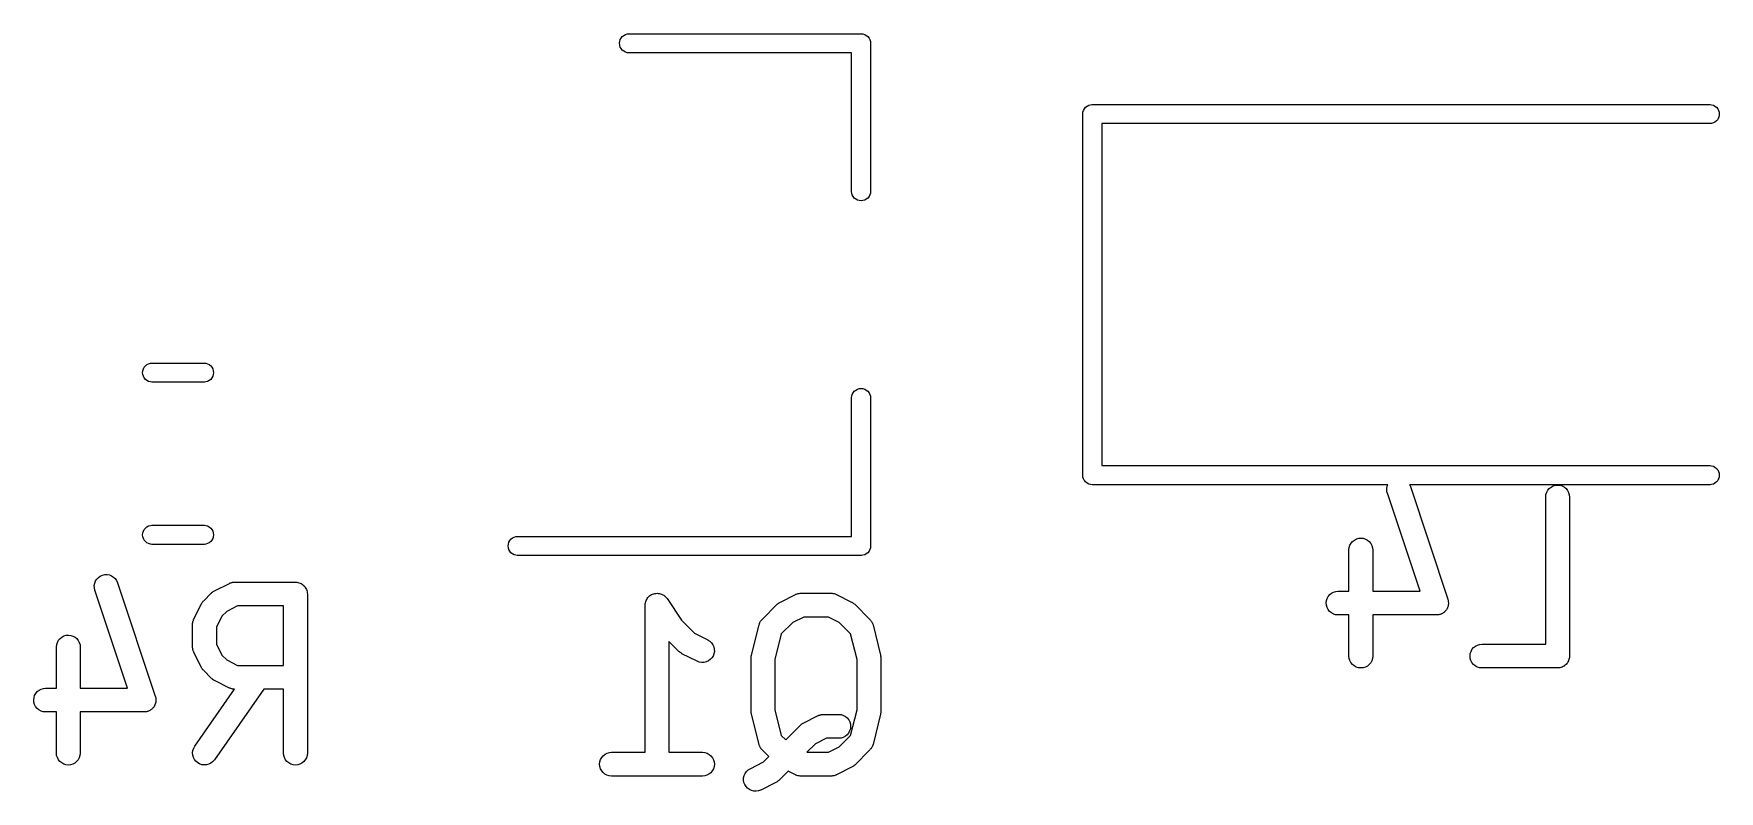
# Model space of a CAD drawing. Extents: x 108.5 to 143.7, y -107.3 to -93.4.
# Drawn here: x 133.05 to 143.66, y -98.12 to -93.36 of the extents above; entities that cross this region are included whole.
import ezdxf

# ---------------------------------------------------------------- set-up
doc = ezdxf.new("R2010")
doc.units = 0
doc.header["$MEASUREMENT"] = 0
doc.layers.add('BLACK', color=7, linetype='CONTINUOUS')

msp = doc.modelspace()

# ---------------------------------------------------------------- linework, layer by layer
at = {"layer": 'BLACK', "linetype": 'CONTINUOUS'}
for p, q in [((136.74, -93.42), (136.741, -93.4082)), ((136.741, -93.4318), (136.74, -93.42)), ((136.741, -93.4082), (136.744, -93.3969)), ((136.744, -93.4431), (136.741, -93.4318)), ((136.744, -93.3969), (136.75, -93.3865)), ((136.75, -93.3865), (136.757, -93.3774)), ((136.757, -93.3774), (136.767, -93.3699)), ((136.767, -93.3699), (136.777, -93.3643)), ((136.777, -93.3643), (136.788, -93.3609)), ((136.788, -93.3609), (136.797, -93.36)), ((136.797, -93.36), (138.257, -93.36)), ((138.257, -93.36), (138.26, -93.3597)), ((138.26, -93.3597), (138.263, -93.36)), ((138.263, -93.36), (138.263, -93.36)), ((138.263, -93.36), (138.272, -93.3609)), ((138.272, -93.3609), (138.283, -93.3643)), ((138.283, -93.3643), (138.293, -93.3699)), ((138.293, -93.3699), (138.303, -93.3774)), ((138.303, -93.3774), (138.31, -93.3865)), ((138.31, -93.3865), (138.316, -93.3969)), ((138.316, -93.3969), (138.319, -93.4082)), ((138.319, -93.4082), (138.32, -93.42)), ((138.32, -93.42), (138.32, -93.4229)), ((138.32, -93.4229), (138.32, -94.3529)), ((136.75, -93.4535), (136.744, -93.4431)), ((136.757, -93.4626), (136.75, -93.4535)), ((136.767, -93.4701), (136.757, -93.4626)), ((136.777, -93.4757), (136.767, -93.4701)), ((136.788, -93.4791), (136.777, -93.4757)), ((136.797, -93.48), (136.788, -93.4791)), ((138.2, -93.48), (136.797, -93.48)), ((138.2, -94.3529), (138.2, -93.48)), ((139.655, -93.865), (139.656, -93.8532)), ((139.656, -93.8532), (139.659, -93.8419)), ((139.659, -93.8419), (139.665, -93.8315)), ((139.665, -93.8315), (139.672, -93.8224)), ((139.672, -93.8224), (139.682, -93.8149)), ((139.682, -93.8149), (139.692, -93.8093)), ((139.692, -93.8093), (139.703, -93.8059)), ((139.703, -93.8059), (139.712, -93.805)), ((139.712, -93.805), (139.715, -93.8047)), ((139.712, -93.805), (139.712, -93.805)), ((139.715, -93.8047), (139.718, -93.805)), ((139.718, -93.805), (143.603, -93.805)), ((143.603, -93.805), (143.612, -93.8059)), ((143.612, -93.8059), (143.623, -93.8093)), ((143.623, -93.8093), (143.633, -93.8149)), ((143.633, -93.8149), (143.643, -93.8224)), ((143.643, -93.8224), (143.65, -93.8315)), ((143.65, -93.8315), (143.656, -93.8419)), ((143.656, -93.8419), (143.659, -93.8532)), ((143.659, -93.8532), (143.66, -93.865)), ((139.655, -93.868), (139.655, -93.865)), ((139.655, -96.1321), (139.655, -93.868)), ((143.603, -93.925), (139.775, -93.925)), ((139.775, -93.925), (139.775, -96.075)), ((143.612, -93.9241), (143.603, -93.925)), ((143.623, -93.9207), (143.612, -93.9241)), ((143.633, -93.9151), (143.623, -93.9207)), ((143.643, -93.9076), (143.633, -93.9151)), ((143.65, -93.8985), (143.643, -93.9076)), ((143.656, -93.8881), (143.65, -93.8985)), ((143.659, -93.8768), (143.656, -93.8881)), ((143.66, -93.865), (143.659, -93.8768)), ((138.201, -94.3618), (138.2, -94.3529)), ((138.204, -94.3731), (138.201, -94.3618)), ((138.21, -94.3835), (138.204, -94.3731)), ((138.217, -94.3926), (138.21, -94.3835)), ((138.227, -94.4001), (138.217, -94.3926)), ((138.303, -94.3926), (138.293, -94.4001)), ((138.31, -94.3835), (138.303, -94.3926)), ((138.316, -94.3731), (138.31, -94.3835)), ((138.319, -94.3618), (138.316, -94.3731)), ((138.32, -94.3529), (138.319, -94.3618)), ((138.237, -94.4057), (138.227, -94.4001)), ((138.248, -94.4091), (138.237, -94.4057)), ((138.26, -94.4103), (138.248, -94.4091)), ((138.272, -94.4091), (138.26, -94.4103)), ((138.283, -94.4057), (138.272, -94.4091)), ((138.293, -94.4001), (138.283, -94.4057)), ((133.75, -95.4565), (133.757, -95.4474)), ((133.757, -95.4474), (133.766, -95.4399)), ((133.766, -95.4399), (133.777, -95.4343)), ((133.777, -95.4343), (133.788, -95.4309)), ((133.788, -95.4309), (133.797, -95.43)), ((133.797, -95.43), (134.128, -95.43)), ((134.128, -95.43), (134.137, -95.4309)), ((134.137, -95.4309), (134.148, -95.4343)), ((134.148, -95.4343), (134.159, -95.4399)), ((134.159, -95.4399), (134.168, -95.4474)), ((134.168, -95.4474), (134.175, -95.4565)), ((133.739, -95.49), (133.741, -95.4782)), ((133.741, -95.5018), (133.739, -95.49)), ((133.741, -95.4782), (133.744, -95.4669)), ((133.744, -95.5131), (133.741, -95.5018)), ((133.744, -95.4669), (133.75, -95.4565)), ((133.75, -95.5235), (133.744, -95.5131)), ((133.757, -95.5326), (133.75, -95.5235)), ((133.766, -95.5401), (133.757, -95.5326)), ((133.777, -95.5457), (133.766, -95.5401)), ((133.788, -95.5491), (133.777, -95.5457)), ((133.797, -95.55), (133.788, -95.5491)), ((134.128, -95.55), (133.797, -95.55)), ((134.137, -95.5491), (134.128, -95.55)), ((134.148, -95.5457), (134.137, -95.5491)), ((134.159, -95.5401), (134.148, -95.5457)), ((134.168, -95.5326), (134.159, -95.5401)), ((134.175, -95.5235), (134.168, -95.5326)), ((134.175, -95.4565), (134.181, -95.4669)), ((134.181, -95.5131), (134.175, -95.5235)), ((134.181, -95.4669), (134.184, -95.4782)), ((134.184, -95.5018), (134.181, -95.5131)), ((134.184, -95.4782), (134.186, -95.49)), ((134.186, -95.49), (134.184, -95.5018)), ((138.2, -95.6471), (138.201, -95.6382)), ((138.2, -96.52), (138.2, -95.6471)), ((138.201, -95.6382), (138.204, -95.6269)), ((138.204, -95.6269), (138.21, -95.6165)), ((138.21, -95.6165), (138.217, -95.6074)), ((138.217, -95.6074), (138.227, -95.5999)), ((138.227, -95.5999), (138.237, -95.5943)), ((138.237, -95.5943), (138.248, -95.5909)), ((138.248, -95.5909), (138.26, -95.5897)), ((138.26, -95.5897), (138.272, -95.5909)), ((138.272, -95.5909), (138.283, -95.5943)), ((138.283, -95.5943), (138.293, -95.5999)), ((138.293, -95.5999), (138.303, -95.6074)), ((138.303, -95.6074), (138.31, -95.6165)), ((138.31, -95.6165), (138.316, -95.6269)), ((138.316, -95.6269), (138.319, -95.6382)), ((138.319, -95.6382), (138.32, -95.6471)), ((138.32, -95.6471), (138.32, -96.5771)), ((139.775, -96.075), (143.603, -96.075)), ((143.603, -96.075), (143.612, -96.0759)), ((143.612, -96.0759), (143.623, -96.0793)), ((143.623, -96.0793), (143.633, -96.0849)), ((143.633, -96.0849), (143.643, -96.0924)), ((139.655, -96.135), (139.655, -96.1321)), ((139.656, -96.1468), (139.655, -96.135)), ((139.659, -96.1581), (139.656, -96.1468)), ((139.664, -96.1672), (139.659, -96.1581)), ((139.665, -96.1685), (139.664, -96.1672)), ((139.672, -96.1776), (139.665, -96.1685)), ((139.682, -96.1851), (139.672, -96.1776)), ((139.692, -96.1907), (139.682, -96.1851)), ((139.703, -96.1941), (139.692, -96.1907)), ((139.715, -96.1953), (139.703, -96.1941)), ((139.718, -96.195), (139.715, -96.1953)), ((141.574, -96.195), (139.718, -96.195)), ((141.571, -96.2041), (141.574, -96.195)), ((143.603, -96.195), (141.711, -96.195)), ((141.711, -96.195), (141.714, -96.201)), ((143.612, -96.1941), (143.603, -96.195)), ((143.623, -96.1907), (143.612, -96.1941)), ((143.633, -96.1851), (143.623, -96.1907)), ((143.643, -96.1776), (143.633, -96.1851)), ((143.643, -96.0924), (143.65, -96.1015)), ((143.65, -96.1685), (143.643, -96.1776)), ((143.65, -96.1015), (143.656, -96.1119)), ((143.656, -96.1581), (143.65, -96.1685)), ((143.656, -96.1119), (143.659, -96.1232)), ((143.659, -96.1468), (143.656, -96.1581)), ((143.659, -96.1232), (143.66, -96.135)), ((143.66, -96.135), (143.659, -96.1468)), ((141.568, -96.2185), (141.571, -96.2041)), ((141.568, -96.2332), (141.568, -96.2185)), ((141.571, -96.2475), (141.568, -96.2332)), ((141.572, -96.2485), (141.571, -96.2475)), ((141.777, -96.864), (141.572, -96.2485)), ((141.714, -96.201), (141.952, -96.9153)), ((142.568, -96.2713), (142.569, -96.2568)), ((142.568, -96.2724), (142.568, -96.2713)), ((142.568, -97.1974), (142.568, -96.2724)), ((142.569, -96.2568), (142.574, -96.2428)), ((142.574, -96.2428), (142.581, -96.23)), ((142.581, -96.23), (142.59, -96.2188)), ((142.59, -96.2188), (142.602, -96.2096)), ((142.602, -96.2096), (142.615, -96.2028)), ((142.615, -96.2028), (142.629, -96.1987)), ((142.629, -96.1987), (142.643, -96.1974)), ((142.643, -96.1974), (142.658, -96.1989)), ((142.658, -96.1989), (142.672, -96.2032)), ((142.672, -96.2032), (142.685, -96.2102)), ((142.685, -96.2102), (142.696, -96.2195)), ((142.696, -96.2195), (142.705, -96.2309)), ((142.705, -96.2309), (142.712, -96.2438)), ((142.712, -96.2438), (142.716, -96.2578)), ((142.716, -96.2578), (142.718, -96.2724)), ((142.718, -96.2724), (142.718, -97.2724)), ((133.739, -96.51), (133.741, -96.4982)), ((133.741, -96.5218), (133.739, -96.51)), ((133.741, -96.4982), (133.744, -96.4869)), ((133.744, -96.4869), (133.75, -96.4765)), ((133.75, -96.4765), (133.757, -96.4674)), ((133.757, -96.4674), (133.766, -96.4599)), ((133.766, -96.4599), (133.777, -96.4543)), ((133.777, -96.4543), (133.788, -96.4509)), ((133.788, -96.4509), (133.797, -96.45)), ((133.797, -96.45), (134.128, -96.45)), ((134.128, -96.45), (134.137, -96.4509)), ((134.137, -96.4509), (134.148, -96.4543)), ((134.148, -96.4543), (134.159, -96.4599)), ((134.159, -96.4599), (134.168, -96.4674)), ((134.168, -96.4674), (134.175, -96.4765)), ((134.175, -96.4765), (134.181, -96.4869)), ((134.181, -96.4869), (134.184, -96.4982)), ((134.184, -96.4982), (134.186, -96.51)), ((134.186, -96.51), (134.184, -96.5218)), ((133.744, -96.5331), (133.741, -96.5218)), ((133.75, -96.5435), (133.744, -96.5331)), ((133.757, -96.5526), (133.75, -96.5435)), ((133.766, -96.5601), (133.757, -96.5526)), ((133.777, -96.5657), (133.766, -96.5601)), ((133.788, -96.5691), (133.777, -96.5657)), ((133.797, -96.57), (133.788, -96.5691)), ((134.128, -96.57), (133.797, -96.57)), ((134.137, -96.5691), (134.128, -96.57)), ((134.148, -96.5657), (134.137, -96.5691)), ((134.159, -96.5601), (134.148, -96.5657)), ((134.168, -96.5526), (134.159, -96.5601)), ((134.175, -96.5435), (134.168, -96.5526)), ((134.181, -96.5331), (134.175, -96.5435)), ((134.184, -96.5218), (134.181, -96.5331)), ((136.04, -96.58), (136.041, -96.5682)), ((136.041, -96.5918), (136.04, -96.58)), ((136.041, -96.5682), (136.044, -96.5569)), ((136.044, -96.6031), (136.041, -96.5918)), ((136.044, -96.5569), (136.05, -96.5465)), ((136.05, -96.6135), (136.044, -96.6031)), ((136.05, -96.5465), (136.057, -96.5374)), ((136.057, -96.6226), (136.05, -96.6135)), ((136.057, -96.5374), (136.067, -96.5299)), ((136.067, -96.5299), (136.077, -96.5243)), ((136.077, -96.5243), (136.088, -96.5209)), ((136.088, -96.5209), (136.097, -96.52)), ((136.097, -96.52), (138.2, -96.52)), ((138.31, -96.6135), (138.303, -96.6226)), ((138.316, -96.6031), (138.31, -96.6135)), ((138.319, -96.5918), (138.316, -96.6031)), ((138.32, -96.5829), (138.319, -96.5894)), ((138.319, -96.5894), (138.319, -96.5918)), ((138.32, -96.5771), (138.32, -96.58)), ((138.32, -96.58), (138.32, -96.5829)), ((138.32, -96.5829), (138.32, -96.5829)), ((141.33, -96.6047), (141.331, -96.5901)), ((141.33, -96.6057), (141.33, -96.6047)), ((141.33, -96.864), (141.33, -96.6057)), ((141.331, -96.5901), (141.336, -96.5762)), ((141.336, -96.5762), (141.343, -96.5633)), ((141.343, -96.5633), (141.352, -96.5521)), ((141.352, -96.5521), (141.364, -96.543)), ((141.364, -96.543), (141.377, -96.5362)), ((141.377, -96.5362), (141.391, -96.532)), ((141.391, -96.532), (141.405, -96.5307)), ((141.405, -96.5307), (141.42, -96.5322)), ((141.42, -96.5322), (141.434, -96.5366)), ((141.434, -96.5366), (141.447, -96.5435)), ((141.447, -96.5435), (141.458, -96.5529)), ((141.458, -96.5529), (141.467, -96.5642)), ((141.467, -96.5642), (141.474, -96.5771)), ((141.474, -96.5771), (141.478, -96.5911)), ((141.478, -96.5911), (141.48, -96.6057)), ((141.48, -96.6057), (141.48, -96.864)), ((136.067, -96.6301), (136.057, -96.6226)), ((136.077, -96.6357), (136.067, -96.6301)), ((136.088, -96.6391), (136.077, -96.6357)), ((136.097, -96.64), (136.088, -96.6391)), ((138.257, -96.64), (136.097, -96.64)), ((138.26, -96.6403), (138.257, -96.64)), ((138.263, -96.64), (138.26, -96.6403)), ((138.272, -96.6391), (138.263, -96.64)), ((138.263, -96.64), (138.263, -96.64)), ((138.283, -96.6357), (138.272, -96.6391)), ((138.293, -96.6301), (138.283, -96.6357)), ((138.303, -96.6226), (138.293, -96.6301)), ((133.435, -96.8285), (133.438, -96.8141)), ((133.436, -96.8432), (133.435, -96.8285)), ((133.438, -96.8141), (133.443, -96.8005)), ((133.443, -96.8005), (133.451, -96.7882)), ((133.451, -96.7882), (133.461, -96.7777)), ((133.461, -96.7777), (133.473, -96.7693)), ((133.473, -96.7693), (133.487, -96.7634)), ((133.487, -96.7634), (133.501, -96.7603)), ((133.501, -96.7603), (133.516, -96.76)), ((133.516, -96.76), (133.53, -96.7625)), ((133.53, -96.7625), (133.544, -96.7678)), ((133.544, -96.7678), (133.556, -96.7756)), ((133.556, -96.7756), (133.567, -96.7857)), ((133.567, -96.7857), (133.575, -96.7977)), ((133.575, -96.7977), (133.581, -96.811)), ((133.581, -96.811), (133.819, -97.5253)), ((134.191, -96.8629), (134.286, -96.8153)), ((134.286, -96.8153), (134.287, -96.8148)), ((134.287, -96.8148), (134.289, -96.8141)), ((134.289, -96.8141), (134.291, -96.813)), ((134.291, -96.813), (134.296, -96.8116)), ((134.296, -96.8116), (134.301, -96.8098)), ((134.301, -96.8098), (134.303, -96.8094)), ((134.303, -96.8094), (134.305, -96.8088)), ((134.305, -96.8088), (134.31, -96.8083)), ((134.31, -96.8083), (134.315, -96.8075)), ((134.315, -96.8075), (134.317, -96.8076)), ((134.317, -96.8076), (134.32, -96.8074)), ((134.32, -96.8074), (134.701, -96.8074)), ((134.701, -96.8074), (134.701, -96.8074)), ((134.701, -96.8074), (134.701, -96.8074)), ((134.701, -96.8074), (134.702, -96.8074)), ((134.701, -96.8074), (134.701, -96.8074)), ((134.702, -96.8074), (134.709, -96.8082)), ((134.709, -96.8082), (134.716, -96.8089)), ((134.716, -96.8089), (134.716, -96.809)), ((134.716, -96.809), (134.716, -96.809)), ((134.716, -96.809), (134.723, -96.8111)), ((134.723, -96.8111), (134.73, -96.8132)), ((134.73, -96.8132), (134.73, -96.8134)), ((134.73, -96.8134), (134.73, -96.8134)), ((134.73, -96.8134), (134.736, -96.8169)), ((134.736, -96.8169), (134.743, -96.8202)), ((134.743, -96.8202), (134.743, -96.8204)), ((134.743, -96.8204), (134.743, -96.8205)), ((134.743, -96.8205), (134.748, -96.825)), ((134.748, -96.825), (134.754, -96.8295)), ((134.754, -96.8295), (134.754, -96.8297)), ((134.754, -96.8297), (134.754, -96.8299)), ((134.754, -96.8299), (134.759, -96.8354)), ((133.439, -96.8575), (133.436, -96.8432)), ((133.439, -96.8585), (133.439, -96.8575)), ((133.644, -97.474), (133.439, -96.8585)), ((134.112, -96.9396), (134.114, -96.9359)), ((134.114, -96.9359), (134.116, -96.9335)), ((134.116, -96.9335), (134.118, -96.9309)), ((134.118, -96.9309), (134.121, -96.9278)), ((134.121, -96.9278), (134.124, -96.9246)), ((134.124, -96.9246), (134.171, -96.877)), ((134.171, -96.877), (134.172, -96.8762)), ((134.172, -96.8762), (134.175, -96.8736)), ((134.175, -96.8736), (134.178, -96.8707)), ((134.178, -96.8707), (134.181, -96.869)), ((134.181, -96.869), (134.184, -96.8671)), ((134.184, -96.8671), (134.187, -96.8652)), ((134.187, -96.8652), (134.191, -96.8629)), ((134.759, -96.8354), (134.763, -96.8409)), ((134.763, -96.8409), (134.763, -96.8411)), ((134.763, -96.8411), (134.763, -96.8413)), ((134.763, -96.8413), (134.767, -96.8476)), ((134.767, -96.8476), (134.77, -96.8538)), ((134.77, -96.8538), (134.77, -96.8541)), ((134.77, -96.8541), (134.77, -96.8543)), ((134.77, -96.8543), (134.772, -96.8611)), ((134.772, -96.8611), (134.774, -96.8678)), ((134.774, -96.8678), (134.774, -96.8681)), ((134.774, -96.8681), (134.774, -96.8683)), ((134.774, -96.8683), (134.775, -96.8753)), ((134.775, -96.8753), (134.776, -96.8824)), ((134.776, -96.8824), (134.776, -97.8824)), ((136.902, -96.9441), (136.903, -96.9369)), ((136.903, -96.9368), (136.905, -96.9296)), ((136.903, -96.9369), (136.903, -96.9368)), ((136.903, -96.9368), (136.903, -96.9368)), ((136.905, -96.9296), (136.907, -96.9229)), ((136.907, -96.9228), (136.911, -96.9162)), ((136.907, -96.9229), (136.907, -96.9228)), ((136.907, -96.9229), (136.907, -96.9229)), ((136.911, -96.9162), (136.914, -96.9101)), ((136.914, -96.91), (136.919, -96.9045)), ((136.914, -96.9101), (136.914, -96.91)), ((136.914, -96.9101), (136.914, -96.9101)), ((136.919, -96.9045), (136.924, -96.8989)), ((136.924, -96.8988), (136.929, -96.8943)), ((136.924, -96.8989), (136.924, -96.8988)), ((136.924, -96.8988), (136.924, -96.8988)), ((136.929, -96.8943), (136.935, -96.8897)), ((136.935, -96.8896), (136.941, -96.8863)), ((136.935, -96.8897), (136.935, -96.8896)), ((136.935, -96.8897), (136.935, -96.8897)), ((136.941, -96.8863), (136.948, -96.8829)), ((136.948, -96.8828), (136.955, -96.8808)), ((136.948, -96.8829), (136.948, -96.8828)), ((136.948, -96.8829), (136.948, -96.8829)), ((136.955, -96.8808), (136.962, -96.8787)), ((136.962, -96.8787), (136.969, -96.8781)), ((136.962, -96.8787), (136.962, -96.8787)), ((136.962, -96.8787), (136.962, -96.8787)), ((136.969, -96.8781), (136.977, -96.8774)), ((136.977, -96.8774), (136.977, -96.8774)), ((136.977, -96.8774), (136.984, -96.8781)), ((136.977, -96.8774), (136.977, -96.8774)), ((136.984, -96.8781), (136.991, -96.8789)), ((136.991, -96.8789), (136.991, -96.8789)), ((136.991, -96.8789), (136.991, -96.8789)), ((136.991, -96.8789), (136.998, -96.8811)), ((136.998, -96.8811), (137.005, -96.8832)), ((137.005, -96.8832), (137.005, -96.8832)), ((137.005, -96.8832), (137.005, -96.8832)), ((137.005, -96.8832), (137.012, -96.8868)), ((137.012, -96.8868), (137.018, -96.8901)), ((137.018, -96.8901), (137.018, -96.8902)), ((137.018, -96.8902), (137.018, -96.8902)), ((137.018, -96.8902), (137.024, -96.8948)), ((137.024, -96.8948), (137.029, -96.8994)), ((137.029, -96.8994), (137.029, -96.8995)), ((137.029, -96.8995), (137.029, -96.8995)), ((137.029, -96.8995), (137.034, -96.905)), ((137.034, -96.905), (137.039, -96.9108)), ((137.039, -96.9108), (137.13, -97.0475)), ((137.742, -96.939), (137.745, -96.9371)), ((137.745, -96.9371), (137.749, -96.9352)), ((137.749, -96.9352), (137.752, -96.9329)), ((137.752, -96.9329), (137.847, -96.8853)), ((137.847, -96.8853), (137.848, -96.8848)), ((137.848, -96.8848), (137.85, -96.8841)), ((137.85, -96.8841), (137.852, -96.883)), ((137.852, -96.883), (137.857, -96.8816)), ((137.857, -96.8816), (137.862, -96.8798)), ((137.862, -96.8798), (137.864, -96.8794)), ((137.864, -96.8794), (137.866, -96.8788)), ((137.866, -96.8788), (137.871, -96.8783)), ((137.871, -96.8783), (137.877, -96.8775)), ((137.877, -96.8775), (137.879, -96.8776)), ((137.879, -96.8776), (137.881, -96.8774)), ((137.881, -96.8774), (138.071, -96.8774)), ((138.071, -96.8774), (138.072, -96.8774)), ((138.072, -96.8774), (138.075, -96.8776)), ((138.075, -96.8776), (138.077, -96.8776)), ((138.077, -96.8776), (138.082, -96.8784)), ((138.082, -96.8784), (138.087, -96.879)), ((138.087, -96.879), (138.089, -96.8797)), ((138.089, -96.8797), (138.091, -96.8801)), ((138.091, -96.8801), (138.096, -96.8819)), ((138.096, -96.8819), (138.101, -96.8834)), ((138.101, -96.8834), (138.103, -96.8845)), ((138.103, -96.8845), (138.105, -96.8853)), ((138.105, -96.8853), (138.2, -96.9329)), ((138.2, -96.9329), (138.201, -96.9334)), ((138.201, -96.9334), (138.205, -96.9357)), ((138.205, -96.9357), (138.208, -96.9377)), ((138.208, -96.9377), (138.211, -96.9397)), ((141.187, -96.9385), (141.188, -96.924)), ((141.188, -96.9531), (141.187, -96.9385)), ((141.188, -96.924), (141.193, -96.91)), ((141.193, -96.91), (141.2, -96.8971)), ((141.2, -96.8971), (141.209, -96.8858)), ((141.209, -96.8858), (141.22, -96.8766)), ((141.22, -96.8766), (141.233, -96.8697)), ((141.233, -96.8697), (141.247, -96.8655)), ((141.247, -96.8655), (141.262, -96.864)), ((141.262, -96.864), (141.33, -96.864)), ((141.48, -96.864), (141.777, -96.864)), ((141.952, -96.9153), (141.952, -96.9163)), ((141.952, -96.9163), (141.953, -96.9207)), ((141.953, -96.9207), (141.955, -96.925)), ((141.955, -96.925), (141.955, -96.9278)), ((141.955, -96.9278), (141.955, -96.9306)), ((141.955, -96.9306), (141.956, -96.9351)), ((141.956, -96.9351), (141.956, -96.9396)), ((134.059, -97.0482), (134.06, -97.0433)), ((134.06, -97.0433), (134.061, -97.0414)), ((134.061, -97.0414), (134.062, -97.0393)), ((134.062, -97.0393), (134.11, -96.9441)), ((134.11, -96.9431), (134.112, -96.9396)), ((134.11, -96.9441), (134.11, -96.9431)), ((134.238, -97.022), (134.204, -97.0906)), ((134.269, -96.9916), (134.238, -97.022)), ((134.337, -96.9574), (134.269, -96.9916)), ((134.626, -96.9574), (134.337, -96.9574)), ((134.626, -97.3312), (134.626, -96.9574)), ((136.901, -96.9513), (136.902, -96.9441)), ((136.901, -96.9514), (136.901, -96.9513)), ((136.901, -96.9515), (136.901, -96.9514)), ((136.901, -96.9514), (136.901, -96.9514)), ((136.901, -96.9524), (136.901, -96.9515)), ((136.901, -97.8774), (136.901, -96.9524)), ((137.634, -97.0461), (137.637, -97.0422)), ((137.637, -97.0422), (137.733, -96.947)), ((137.733, -96.9462), (137.737, -96.9436)), ((137.733, -96.947), (137.733, -96.9462)), ((137.737, -96.9436), (137.74, -96.9407)), ((137.74, -96.9407), (137.742, -96.939)), ((137.899, -97.0274), (137.83, -97.0616)), ((138.054, -97.0274), (137.899, -97.0274)), ((138.122, -97.0616), (138.054, -97.0274)), ((138.211, -96.9397), (138.213, -96.9414)), ((138.213, -96.9414), (138.216, -96.9443)), ((138.216, -96.9443), (138.22, -96.947)), ((138.22, -96.947), (138.315, -97.0422)), ((138.315, -97.0422), (138.316, -97.0429)), ((138.316, -97.0429), (138.319, -97.0469)), ((141.192, -96.9671), (141.188, -96.9531)), ((141.199, -96.9801), (141.192, -96.9671)), ((141.208, -96.9915), (141.199, -96.9801)), ((141.22, -97.0009), (141.208, -96.9915)), ((141.232, -97.008), (141.22, -97.0009)), ((141.246, -97.0124), (141.232, -97.008)), ((141.261, -97.014), (141.246, -97.0124)), ((141.262, -97.014), (141.261, -97.014)), ((141.33, -97.014), (141.262, -97.014)), ((141.33, -97.2724), (141.33, -97.014)), ((141.881, -97.014), (141.48, -97.014)), ((141.48, -97.014), (141.48, -97.2724)), ((141.885, -97.0136), (141.881, -97.014)), ((141.89, -97.0135), (141.885, -97.0136)), ((141.893, -97.0129), (141.89, -97.0135)), ((141.896, -97.0126), (141.893, -97.0129)), ((141.9, -97.0113), (141.896, -97.0126)), ((141.904, -97.0104), (141.9, -97.0113)), ((141.907, -97.0092), (141.904, -97.0104)), ((141.91, -97.0084), (141.907, -97.0092)), ((141.913, -97.0063), (141.91, -97.0084)), ((141.918, -97.0045), (141.913, -97.0063)), ((141.92, -97.0029), (141.918, -97.0045)), ((141.922, -97.0015), (141.92, -97.0029)), ((141.926, -96.9987), (141.922, -97.0015)), ((141.93, -96.9961), (141.926, -96.9987)), ((141.932, -96.9941), (141.93, -96.9961)), ((141.934, -96.9923), (141.932, -96.9941)), ((141.937, -96.9888), (141.934, -96.9923)), ((141.94, -96.9856), (141.937, -96.9888)), ((141.941, -96.9832), (141.94, -96.9856)), ((141.943, -96.981), (141.941, -96.9832)), ((141.945, -96.977), (141.943, -96.981)), ((141.948, -96.9733), (141.945, -96.977)), ((141.949, -96.9706), (141.948, -96.9733)), ((141.95, -96.9681), (141.949, -96.9706)), ((141.951, -96.9638), (141.95, -96.9681)), ((141.953, -96.9597), (141.951, -96.9638)), ((141.954, -96.9569), (141.953, -96.9597)), ((141.955, -96.9497), (141.954, -96.9541)), ((141.954, -96.9541), (141.954, -96.9569)), ((141.956, -96.9453), (141.955, -96.9497)), ((141.956, -96.9396), (141.956, -96.9424)), ((141.956, -96.9424), (141.956, -96.9453)), ((133.231, -97.153), (133.244, -97.1462)), ((133.244, -97.1462), (133.258, -97.142)), ((133.258, -97.142), (133.273, -97.1407)), ((133.273, -97.1407), (133.287, -97.1422)), ((133.287, -97.1422), (133.301, -97.1466)), ((133.301, -97.1466), (133.314, -97.1535)), ((134.054, -97.0674), (134.055, -97.0624)), ((134.054, -97.0696), (134.054, -97.0674)), ((134.054, -97.0718), (134.054, -97.0696)), ((134.054, -97.0729), (134.054, -97.0718)), ((134.054, -97.2157), (134.054, -97.0729)), ((134.055, -97.0624), (134.056, -97.0573)), ((134.056, -97.0552), (134.057, -97.053)), ((134.056, -97.0573), (134.056, -97.0552)), ((134.057, -97.053), (134.059, -97.0482)), ((134.204, -97.0906), (134.204, -97.198)), ((137.13, -97.0475), (137.211, -97.1288)), ((137.211, -97.1288), (137.295, -97.171)), ((137.57, -97.2675), (137.618, -97.077)), ((137.618, -97.076), (137.62, -97.0713)), ((137.618, -97.077), (137.618, -97.076)), ((137.62, -97.0713), (137.621, -97.0664)), ((137.621, -97.0664), (137.622, -97.0644)), ((137.622, -97.0644), (137.623, -97.0623)), ((137.623, -97.0623), (137.626, -97.058)), ((137.626, -97.058), (137.628, -97.0535)), ((137.628, -97.0535), (137.63, -97.0518)), ((137.63, -97.0518), (137.631, -97.0499)), ((137.631, -97.0499), (137.634, -97.0461)), ((137.758, -97.1336), (137.718, -97.2949)), ((137.83, -97.0616), (137.758, -97.1336)), ((138.194, -97.1336), (138.122, -97.0616)), ((138.235, -97.2949), (138.194, -97.1336)), ((138.319, -97.0469), (138.322, -97.0507)), ((138.322, -97.0507), (138.323, -97.0526)), ((138.323, -97.0526), (138.325, -97.0544)), ((138.325, -97.0544), (138.327, -97.0589)), ((138.327, -97.0589), (138.33, -97.0633)), ((138.33, -97.0633), (138.331, -97.0654)), ((138.331, -97.0654), (138.332, -97.0674)), ((138.332, -97.0674), (138.333, -97.0723)), ((138.333, -97.0723), (138.335, -97.077)), ((138.335, -97.077), (138.382, -97.2675)), ((133.197, -97.2147), (133.199, -97.2001)), ((133.197, -97.2157), (133.197, -97.2147)), ((133.197, -97.474), (133.197, -97.2157)), ((133.199, -97.2001), (133.203, -97.1862)), ((133.203, -97.1862), (133.21, -97.1733)), ((133.21, -97.1733), (133.22, -97.1621)), ((133.22, -97.1621), (133.231, -97.153)), ((133.314, -97.1535), (133.325, -97.1629)), ((133.325, -97.1629), (133.334, -97.1742)), ((133.334, -97.1742), (133.341, -97.1871)), ((133.341, -97.1871), (133.346, -97.2011)), ((133.346, -97.2011), (133.347, -97.2157)), ((133.347, -97.2157), (133.347, -97.474)), ((134.054, -97.2179), (134.054, -97.2157)), ((134.054, -97.2201), (134.054, -97.2179)), ((134.055, -97.2252), (134.054, -97.2201)), ((134.056, -97.2303), (134.055, -97.2252)), ((134.056, -97.2324), (134.056, -97.2303)), ((134.057, -97.2346), (134.056, -97.2324)), ((134.058, -97.2394), (134.057, -97.2346)), ((134.06, -97.2443), (134.058, -97.2394)), ((134.061, -97.2462), (134.06, -97.2443)), ((134.062, -97.2483), (134.061, -97.2462)), ((134.062, -97.2493), (134.062, -97.2483)), ((134.11, -97.3445), (134.062, -97.2493)), ((134.204, -97.198), (134.238, -97.2665)), ((137.114, -97.2435), (137.051, -97.1811)), ((137.051, -97.1811), (137.051, -97.8774)), ((137.117, -97.2462), (137.114, -97.2435)), ((137.12, -97.2491), (137.117, -97.2462)), ((137.123, -97.2508), (137.12, -97.2491)), ((137.125, -97.2528), (137.123, -97.2508)), ((137.129, -97.2548), (137.125, -97.2528)), ((137.132, -97.2571), (137.129, -97.2548)), ((137.295, -97.171), (137.296, -97.1715)), ((137.296, -97.1715), (137.309, -97.1795)), ((137.309, -97.1795), (137.319, -97.1897)), ((137.319, -97.1897), (137.327, -97.2017)), ((137.327, -97.2017), (137.333, -97.2151)), ((137.333, -97.2151), (137.336, -97.2294)), ((137.337, -97.2441), (137.334, -97.2585)), ((137.336, -97.2294), (137.337, -97.2441)), ((142.093, -97.2573), (142.098, -97.2433)), ((142.098, -97.2433), (142.104, -97.2304)), ((142.104, -97.2304), (142.114, -97.2192)), ((142.114, -97.2192), (142.125, -97.2099)), ((142.125, -97.2099), (142.138, -97.203)), ((142.138, -97.203), (142.152, -97.1988)), ((142.152, -97.1988), (142.167, -97.1974)), ((142.167, -97.1974), (142.568, -97.1974)), ((134.112, -97.3481), (134.11, -97.3445)), ((134.114, -97.3518), (134.112, -97.3481)), ((134.116, -97.3542), (134.114, -97.3518)), ((134.117, -97.3569), (134.116, -97.3542)), ((134.12, -97.3599), (134.117, -97.3569)), ((134.123, -97.3632), (134.12, -97.3599)), ((134.238, -97.2665), (134.269, -97.2969)), ((134.269, -97.2969), (134.337, -97.3312)), ((134.337, -97.3312), (134.626, -97.3312)), ((137.133, -97.2576), (137.132, -97.2571)), ((137.228, -97.3052), (137.133, -97.2576)), ((137.242, -97.3104), (137.228, -97.3052)), ((137.256, -97.3129), (137.242, -97.3104)), ((137.271, -97.3125), (137.256, -97.3129)), ((137.285, -97.3093), (137.271, -97.3125)), ((137.299, -97.3034), (137.285, -97.3093)), ((137.311, -97.295), (137.299, -97.3034)), ((137.321, -97.2844), (137.311, -97.295)), ((137.329, -97.2721), (137.321, -97.2844)), ((137.334, -97.2585), (137.329, -97.2721)), ((137.568, -97.282), (137.569, -97.2761)), ((137.568, -97.2833), (137.568, -97.282)), ((137.568, -97.2847), (137.568, -97.2833)), ((137.568, -97.2857), (137.568, -97.2847)), ((137.568, -97.619), (137.568, -97.2857)), ((137.569, -97.2701), (137.57, -97.2688)), ((137.569, -97.2761), (137.569, -97.2701)), ((137.57, -97.2688), (137.57, -97.2675)), ((137.718, -97.2949), (137.718, -97.6098)), ((138.235, -97.6098), (138.235, -97.2949)), ((138.382, -97.2675), (138.383, -97.2685)), ((138.383, -97.2685), (138.383, -97.2699)), ((138.383, -97.2699), (138.383, -97.2711)), ((138.383, -97.2711), (138.384, -97.2771)), ((138.384, -97.2771), (138.384, -97.283)), ((138.384, -97.283), (138.384, -97.2844)), ((138.384, -97.2844), (138.385, -97.2857)), ((138.385, -97.2857), (138.385, -97.619)), ((141.331, -97.2869), (141.33, -97.2724)), ((141.335, -97.301), (141.331, -97.2869)), ((141.342, -97.3139), (141.335, -97.301)), ((141.352, -97.3252), (141.342, -97.3139)), ((141.363, -97.3346), (141.352, -97.3252)), ((141.376, -97.3415), (141.363, -97.3346)), ((141.39, -97.3458), (141.376, -97.3415)), ((141.404, -97.3474), (141.39, -97.3458)), ((141.419, -97.3461), (141.404, -97.3474)), ((141.433, -97.3419), (141.419, -97.3461)), ((141.446, -97.3351), (141.433, -97.3419)), ((141.457, -97.326), (141.446, -97.3351)), ((141.467, -97.3148), (141.457, -97.326)), ((141.474, -97.3019), (141.467, -97.3148)), ((141.478, -97.288), (141.474, -97.3019)), ((141.48, -97.2734), (141.478, -97.288)), ((141.48, -97.2724), (141.48, -97.2734)), ((142.092, -97.2719), (142.093, -97.2573)), ((142.093, -97.2864), (142.092, -97.2719)), ((142.097, -97.3005), (142.093, -97.2864)), ((142.104, -97.3134), (142.097, -97.3005)), ((142.113, -97.3249), (142.104, -97.3134)), ((142.124, -97.3343), (142.113, -97.3249)), ((142.137, -97.3413), (142.124, -97.3343)), ((142.151, -97.3457), (142.137, -97.3413)), ((142.166, -97.3474), (142.151, -97.3457)), ((142.167, -97.3474), (142.166, -97.3474)), ((142.643, -97.3474), (142.167, -97.3474)), ((142.65, -97.3467), (142.643, -97.3474)), ((142.657, -97.3461), (142.65, -97.3467)), ((142.664, -97.3439), (142.657, -97.346)), ((142.657, -97.346), (142.657, -97.346)), ((142.657, -97.346), (142.657, -97.3461)), ((142.671, -97.3419), (142.664, -97.3439)), ((142.678, -97.3384), (142.671, -97.3417)), ((142.671, -97.3417), (142.671, -97.3418)), ((142.671, -97.3418), (142.671, -97.3419)), ((142.684, -97.3351), (142.678, -97.3384)), ((142.69, -97.3304), (142.684, -97.3348)), ((142.684, -97.3348), (142.684, -97.335)), ((142.684, -97.335), (142.684, -97.3351)), ((142.695, -97.326), (142.69, -97.3304)), ((142.696, -97.3256), (142.695, -97.3258)), ((142.695, -97.3258), (142.695, -97.326)), ((142.7, -97.3202), (142.696, -97.3256)), ((142.705, -97.3148), (142.7, -97.3202)), ((142.708, -97.3081), (142.705, -97.3143)), ((142.705, -97.3143), (142.705, -97.3145)), ((142.705, -97.3145), (142.705, -97.3148)), ((142.712, -97.3019), (142.708, -97.3081)), ((142.714, -97.2947), (142.712, -97.3014)), ((142.712, -97.3014), (142.712, -97.3017)), ((142.712, -97.3017), (142.712, -97.3019)), ((142.716, -97.288), (142.714, -97.2947)), ((142.717, -97.2805), (142.716, -97.2875)), ((142.716, -97.2875), (142.716, -97.2877)), ((142.716, -97.2877), (142.716, -97.288)), ((142.718, -97.2734), (142.717, -97.2805)), ((142.718, -97.2724), (142.718, -97.2729)), ((142.718, -97.2729), (142.718, -97.2729)), ((142.718, -97.2729), (142.718, -97.2729)), ((142.718, -97.2729), (142.718, -97.2734)), ((134.124, -97.364), (134.123, -97.3632)), ((134.171, -97.4116), (134.124, -97.364)), ((134.175, -97.4143), (134.171, -97.4116)), ((134.178, -97.4172), (134.175, -97.4143)), ((134.18, -97.4189), (134.178, -97.4172)), ((134.183, -97.4209), (134.18, -97.4189)), ((134.186, -97.4229), (134.183, -97.4209)), ((134.19, -97.4252), (134.186, -97.4229)), ((134.191, -97.4257), (134.19, -97.4252)), ((134.286, -97.4733), (134.191, -97.4257)), ((133.054, -97.5485), (133.056, -97.534)), ((133.055, -97.5631), (133.054, -97.5485)), ((133.06, -97.5771), (133.055, -97.5631)), ((133.056, -97.534), (133.06, -97.52)), ((133.06, -97.52), (133.067, -97.5071)), ((133.067, -97.5071), (133.076, -97.4958)), ((133.076, -97.4958), (133.088, -97.4866)), ((133.088, -97.4866), (133.101, -97.4797)), ((133.101, -97.4797), (133.115, -97.4755)), ((133.115, -97.4755), (133.129, -97.474)), ((133.129, -97.474), (133.197, -97.474)), ((133.347, -97.474), (133.644, -97.474)), ((133.819, -97.5738), (133.817, -97.5781)), ((133.819, -97.5253), (133.82, -97.5263)), ((133.82, -97.5697), (133.819, -97.5738)), ((133.82, -97.5263), (133.821, -97.5307)), ((133.821, -97.5669), (133.82, -97.5697)), ((133.821, -97.5307), (133.822, -97.535)), ((133.822, -97.5641), (133.821, -97.5669)), ((133.822, -97.535), (133.822, -97.5378)), ((133.822, -97.5378), (133.823, -97.5406)), ((133.823, -97.5553), (133.822, -97.5597)), ((133.822, -97.5597), (133.822, -97.5641)), ((133.823, -97.5406), (133.823, -97.5451)), ((133.823, -97.5451), (133.823, -97.5496)), ((133.823, -97.5496), (133.823, -97.5524)), ((133.823, -97.5524), (133.823, -97.5553)), ((134.068, -97.8394), (134.318, -97.4812)), ((134.502, -97.4812), (134.191, -97.9254)), ((134.288, -97.4741), (134.286, -97.4733)), ((134.29, -97.4751), (134.288, -97.4741)), ((134.295, -97.4767), (134.29, -97.4751)), ((134.3, -97.4785), (134.295, -97.4767)), ((134.302, -97.4789), (134.3, -97.4785)), ((134.304, -97.4796), (134.302, -97.4789)), ((134.309, -97.4801), (134.304, -97.4796)), ((134.314, -97.481), (134.309, -97.4801)), ((134.316, -97.4809), (134.314, -97.481)), ((134.318, -97.4812), (134.316, -97.4809)), ((134.626, -97.4812), (134.502, -97.4812)), ((134.626, -97.8824), (134.626, -97.4812)), ((133.066, -97.5901), (133.06, -97.5771)), ((133.076, -97.6015), (133.066, -97.5901)), ((133.087, -97.6109), (133.076, -97.6015)), ((133.1, -97.618), (133.087, -97.6109)), ((133.114, -97.6224), (133.1, -97.618)), ((133.128, -97.624), (133.114, -97.6224)), ((133.129, -97.624), (133.128, -97.624)), ((133.197, -97.624), (133.129, -97.624)), ((133.197, -97.8824), (133.197, -97.624)), ((133.748, -97.624), (133.347, -97.624)), ((133.347, -97.624), (133.347, -97.8824)), ((133.753, -97.6236), (133.748, -97.624)), ((133.757, -97.6235), (133.753, -97.6236)), ((133.76, -97.6229), (133.757, -97.6235)), ((133.763, -97.6226), (133.76, -97.6229)), ((133.767, -97.6213), (133.763, -97.6226)), ((133.771, -97.6204), (133.767, -97.6213)), ((133.774, -97.6192), (133.771, -97.6204)), ((133.777, -97.6184), (133.774, -97.6192)), ((133.781, -97.6163), (133.777, -97.6184)), ((133.785, -97.6145), (133.781, -97.6163)), ((133.787, -97.6129), (133.785, -97.6145)), ((133.79, -97.6115), (133.787, -97.6129)), ((133.793, -97.6087), (133.79, -97.6115)), ((133.797, -97.6061), (133.793, -97.6087)), ((133.799, -97.6041), (133.797, -97.6061)), ((133.801, -97.6023), (133.799, -97.6041)), ((133.804, -97.5988), (133.801, -97.6023)), ((133.807, -97.5956), (133.804, -97.5988)), ((133.809, -97.5932), (133.807, -97.5956)), ((133.81, -97.591), (133.809, -97.5932)), ((133.813, -97.587), (133.81, -97.591)), ((133.815, -97.5833), (133.813, -97.587)), ((133.816, -97.5806), (133.815, -97.5833)), ((133.817, -97.5781), (133.816, -97.5806)), ((137.568, -97.6204), (137.568, -97.619)), ((137.568, -97.6217), (137.568, -97.6204)), ((137.569, -97.6276), (137.568, -97.6217)), ((137.569, -97.6336), (137.569, -97.6276)), ((137.57, -97.6349), (137.569, -97.6336)), ((137.57, -97.6362), (137.57, -97.6349)), ((137.57, -97.6372), (137.57, -97.6362)), ((137.618, -97.8277), (137.57, -97.6372)), ((137.718, -97.6098), (137.758, -97.7712)), ((137.895, -97.6948), (137.99, -97.6472)), ((137.99, -97.6472), (137.991, -97.6467)), ((137.991, -97.6467), (137.993, -97.646)), ((137.993, -97.646), (137.995, -97.6449)), ((137.995, -97.6449), (138, -97.6435)), ((138, -97.6435), (138.005, -97.6417)), ((138.005, -97.6417), (138.007, -97.6414)), ((138.007, -97.6414), (138.009, -97.6407)), ((138.009, -97.6407), (138.014, -97.6402)), ((138.014, -97.6402), (138.019, -97.6394)), ((138.019, -97.6394), (138.022, -97.6395)), ((138.022, -97.6395), (138.024, -97.6393)), ((138.024, -97.6393), (138.119, -97.6393)), ((138.119, -97.6393), (138.12, -97.6393)), ((138.12, -97.6393), (138.135, -97.6409)), ((138.135, -97.6409), (138.149, -97.6453)), ((138.149, -97.6453), (138.161, -97.6524)), ((138.161, -97.6524), (138.173, -97.6618)), ((138.173, -97.6618), (138.182, -97.6732)), ((138.182, -97.6732), (138.189, -97.6862)), ((138.194, -97.7712), (138.235, -97.6098)), ((138.382, -97.6372), (138.335, -97.8277)), ((138.383, -97.6346), (138.382, -97.6359)), ((138.382, -97.6359), (138.382, -97.6372)), ((138.384, -97.6287), (138.383, -97.6346)), ((138.385, -97.6201), (138.384, -97.6214)), ((138.384, -97.6214), (138.384, -97.6228)), ((138.384, -97.6228), (138.384, -97.6287)), ((138.385, -97.619), (138.385, -97.6201)), ((137.758, -97.7712), (137.786, -97.7987)), ((137.786, -97.7987), (137.876, -97.7089)), ((137.876, -97.7081), (137.88, -97.7055)), ((137.876, -97.7089), (137.876, -97.7081)), ((137.88, -97.7055), (137.883, -97.7026)), ((137.883, -97.7026), (137.885, -97.7009)), ((137.885, -97.7009), (137.888, -97.699)), ((137.888, -97.699), (137.891, -97.6971)), ((137.891, -97.6971), (137.895, -97.6948)), ((138.122, -97.8431), (138.194, -97.7712)), ((138.148, -97.7836), (138.134, -97.7879)), ((138.161, -97.7768), (138.148, -97.7836)), ((138.172, -97.7675), (138.161, -97.7768)), ((138.181, -97.7562), (138.172, -97.7675)), ((138.188, -97.7433), (138.181, -97.7562)), ((138.193, -97.7294), (138.188, -97.7433)), ((138.189, -97.6862), (138.193, -97.7002)), ((138.193, -97.7002), (138.194, -97.7148)), ((138.194, -97.7148), (138.193, -97.7294)), ((133.198, -97.8969), (133.197, -97.8824)), ((133.347, -97.8834), (133.345, -97.898)), ((133.347, -97.8824), (133.347, -97.8834)), ((134.054, -97.8806), (134.056, -97.866)), ((134.055, -97.8952), (134.054, -97.8806)), ((134.056, -97.866), (134.061, -97.8521)), ((134.061, -97.8521), (134.068, -97.8394)), ((134.627, -97.8969), (134.626, -97.8824)), ((134.776, -97.8834), (134.774, -97.898)), ((134.776, -97.8824), (134.776, -97.8834)), ((136.638, -97.8992), (136.649, -97.8899)), ((136.649, -97.8899), (136.662, -97.883)), ((136.662, -97.883), (136.676, -97.8788)), ((136.676, -97.8788), (136.69, -97.8774)), ((136.69, -97.8774), (136.901, -97.8774)), ((137.051, -97.8774), (137.262, -97.8774)), ((137.262, -97.8774), (137.263, -97.8774)), ((137.263, -97.8774), (137.277, -97.879)), ((137.277, -97.879), (137.291, -97.8834)), ((137.291, -97.8834), (137.304, -97.8905)), ((137.304, -97.8905), (137.315, -97.8999)), ((137.619, -97.8325), (137.618, -97.8277)), ((137.621, -97.8374), (137.619, -97.8325)), ((137.622, -97.8394), (137.621, -97.8374)), ((137.623, -97.8415), (137.622, -97.8394)), ((137.625, -97.8459), (137.623, -97.8415)), ((137.628, -97.8504), (137.625, -97.8459)), ((137.629, -97.8521), (137.628, -97.8504)), ((137.63, -97.8541), (137.629, -97.8521)), ((137.634, -97.8578), (137.63, -97.8541)), ((137.637, -97.8618), (137.634, -97.8578)), ((137.637, -97.8626), (137.637, -97.8618)), ((137.68, -97.9048), (137.637, -97.8626)), ((137.973, -97.8235), (137.919, -97.8774)), ((137.919, -97.8774), (138.054, -97.8774)), ((138.042, -97.7893), (137.973, -97.8235)), ((138.119, -97.7893), (138.042, -97.7893)), ((138.054, -97.8774), (138.122, -97.8431)), ((138.134, -97.7879), (138.119, -97.7893)), ((138.315, -97.8626), (138.22, -97.9578)), ((138.318, -97.8586), (138.315, -97.8626)), ((138.322, -97.8549), (138.318, -97.8586)), ((138.323, -97.853), (138.322, -97.8549)), ((138.324, -97.8512), (138.323, -97.853)), ((138.327, -97.8468), (138.324, -97.8512)), ((138.329, -97.8424), (138.327, -97.8468)), ((138.33, -97.8403), (138.329, -97.8424)), ((138.331, -97.8383), (138.33, -97.8403)), ((138.333, -97.8335), (138.331, -97.8383)), ((138.334, -97.8287), (138.333, -97.8335)), ((138.335, -97.8277), (138.334, -97.8287)), ((133.203, -97.911), (133.198, -97.8969)), ((133.21, -97.9239), (133.203, -97.911)), ((133.219, -97.9352), (133.21, -97.9239)), ((133.23, -97.9446), (133.219, -97.9352)), ((133.243, -97.9515), (133.23, -97.9446)), ((133.257, -97.9558), (133.243, -97.9515)), ((133.271, -97.9574), (133.257, -97.9558)), ((133.286, -97.9561), (133.271, -97.9574)), ((133.3, -97.9519), (133.286, -97.9561)), ((133.313, -97.9451), (133.3, -97.9519)), ((133.324, -97.936), (133.313, -97.9451)), ((133.334, -97.9248), (133.324, -97.936)), ((133.341, -97.9119), (133.334, -97.9248)), ((133.345, -97.898), (133.341, -97.9119)), ((134.059, -97.9093), (134.055, -97.8952)), ((134.066, -97.9224), (134.059, -97.9093)), ((134.075, -97.9339), (134.066, -97.9224)), ((134.086, -97.9435), (134.075, -97.9339)), ((134.098, -97.9508), (134.086, -97.9435)), ((134.112, -97.9555), (134.098, -97.9508)), ((134.127, -97.9573), (134.112, -97.9555)), ((134.141, -97.9564), (134.127, -97.9573)), ((134.156, -97.9526), (134.141, -97.9564)), ((134.169, -97.9461), (134.156, -97.9526)), ((134.18, -97.9372), (134.169, -97.9461)), ((134.19, -97.9262), (134.18, -97.9372)), ((134.191, -97.9254), (134.19, -97.9262)), ((134.631, -97.911), (134.627, -97.8969)), ((134.638, -97.9239), (134.631, -97.911)), ((134.647, -97.9352), (134.638, -97.9239)), ((134.659, -97.9446), (134.647, -97.9352)), ((134.672, -97.9515), (134.659, -97.9446)), ((134.686, -97.9558), (134.672, -97.9515)), ((134.7, -97.9574), (134.686, -97.9558)), ((134.715, -97.9561), (134.7, -97.9574)), ((134.729, -97.9519), (134.715, -97.9561)), ((134.742, -97.9451), (134.729, -97.9519)), ((134.753, -97.936), (134.742, -97.9451)), ((134.762, -97.9248), (134.753, -97.936)), ((134.77, -97.9119), (134.762, -97.9248)), ((134.774, -97.898), (134.77, -97.9119)), ((136.615, -97.9519), (136.617, -97.9373)), ((136.617, -97.9664), (136.615, -97.9519)), ((136.617, -97.9373), (136.621, -97.9233)), ((136.621, -97.9805), (136.617, -97.9664)), ((136.621, -97.9233), (136.628, -97.9104)), ((136.628, -97.9934), (136.621, -97.9805)), ((136.628, -97.9104), (136.638, -97.8992)), ((136.637, -98.0049), (136.628, -97.9934)), ((137.315, -97.8999), (137.325, -97.9113)), ((137.324, -97.9943), (137.315, -98.0056)), ((137.331, -97.9814), (137.324, -97.9943)), ((137.325, -97.9113), (137.331, -97.9243)), ((137.331, -97.9243), (137.336, -97.9383)), ((137.335, -97.9675), (137.331, -97.9814)), ((137.337, -97.9529), (137.335, -97.9675)), ((137.336, -97.9383), (137.337, -97.9529)), ((137.53, -98.0103), (137.539, -97.9984)), ((137.539, -97.9984), (137.549, -97.9883)), ((137.549, -97.9883), (137.562, -97.9805)), ((137.562, -97.9805), (137.646, -97.9384)), ((137.646, -97.9384), (137.68, -97.9048)), ((137.801, -97.996), (137.744, -98.053)), ((137.847, -98.0195), (137.801, -97.996)), ((138.2, -97.9718), (138.105, -98.0195)), ((138.204, -97.9696), (138.2, -97.9718)), ((138.208, -97.9677), (138.204, -97.9696)), ((138.21, -97.9657), (138.208, -97.9677)), ((138.213, -97.9641), (138.21, -97.9657)), ((138.216, -97.9612), (138.213, -97.9641)), ((138.219, -97.9585), (138.216, -97.9612)), ((138.22, -97.9578), (138.219, -97.9585)), ((136.648, -98.0143), (136.637, -98.0049)), ((136.661, -98.0213), (136.648, -98.0143)), ((136.675, -98.0257), (136.661, -98.0213)), ((136.689, -98.0274), (136.675, -98.0257)), ((136.69, -98.0274), (136.689, -98.0274)), ((137.262, -98.0274), (136.69, -98.0274)), ((137.276, -98.026), (137.262, -98.0274)), ((137.29, -98.0217), (137.276, -98.026)), ((137.303, -98.0148), (137.29, -98.0217)), ((137.315, -98.0056), (137.303, -98.0148)), ((137.52, -98.0525), (137.521, -98.0379)), ((137.523, -98.067), (137.52, -98.0525)), ((137.521, -98.0379), (137.524, -98.0237)), ((137.528, -98.0807), (137.523, -98.067)), ((137.524, -98.0237), (137.53, -98.0103)), ((137.536, -98.0931), (137.528, -98.0807)), ((137.546, -98.1038), (137.536, -98.0931)), ((137.557, -98.1124), (137.546, -98.1038)), ((137.724, -98.0671), (137.629, -98.1147)), ((137.728, -98.0648), (137.724, -98.0671)), ((137.731, -98.0629), (137.728, -98.0648)), ((137.734, -98.061), (137.731, -98.0629)), ((137.736, -98.0593), (137.734, -98.061)), ((137.739, -98.0564), (137.736, -98.0593)), ((137.743, -98.0538), (137.739, -98.0564)), ((137.744, -98.053), (137.743, -98.0538)), ((137.849, -98.0203), (137.847, -98.0195)), ((137.851, -98.0213), (137.849, -98.0203)), ((137.856, -98.0229), (137.851, -98.0213)), ((137.861, -98.0247), (137.856, -98.0229)), ((137.863, -98.0251), (137.861, -98.0247)), ((137.865, -98.0257), (137.863, -98.0251)), ((137.87, -98.0263), (137.865, -98.0257)), ((137.876, -98.0272), (137.87, -98.0263)), ((137.878, -98.0271), (137.876, -98.0272)), ((137.88, -98.0274), (137.878, -98.0271)), ((137.881, -98.0274), (137.88, -98.0274)), ((138.071, -98.0274), (137.881, -98.0274)), ((138.074, -98.0272), (138.071, -98.0274)), ((138.076, -98.0273), (138.074, -98.0272)), ((138.081, -98.0265), (138.076, -98.0273)), ((138.086, -98.026), (138.081, -98.0265)), ((138.088, -98.0253), (138.086, -98.026)), ((138.09, -98.025), (138.088, -98.0253)), ((138.095, -98.0232), (138.09, -98.025)), ((138.1, -98.0217), (138.095, -98.0232)), ((138.102, -98.0207), (138.1, -98.0217)), ((138.104, -98.0199), (138.102, -98.0207)), ((138.105, -98.0195), (138.104, -98.0199)), ((137.571, -98.1185), (137.557, -98.1124)), ((137.585, -98.1219), (137.571, -98.1185)), ((137.6, -98.1225), (137.585, -98.1219)), ((137.614, -98.1202), (137.6, -98.1225)), ((137.628, -98.1152), (137.614, -98.1202)), ((137.629, -98.1147), (137.628, -98.1152))]:
    msp.add_line(p, q, dxfattribs=at)

doc.saveas('drawing.dxf')
